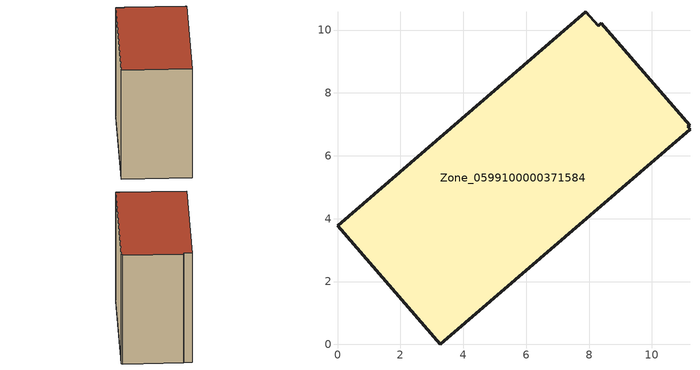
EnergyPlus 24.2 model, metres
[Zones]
Zone_0599100000371584
 floor ground (C_G): 3.27,0 0,3.77 7.89,10.59 8.29,10.14 8.38,10.22 11.2,6.97 11.15,6.92 11.21,6.85 z1.65
 wall outside (C_F): 8.38,10.22 8.29,10.14 7.89,10.59 0,3.77 3.27,0 11.21,6.85 11.15,6.92 11.2,6.97 8.38,10.22 z1.65:10.04
 roof outside (C_R): 11.2,6.97 8.38,10.22 8.29,10.14 7.89,10.59 0,3.77 3.27,0 11.21,6.85 11.15,6.92 z10.04
[BUILDING]
Pand.0599100000371584: North Axis=0; Terrain=City; Loads Convergence Tolerance Value=0.04; Temperature Convergence Tolerance Value=0.4; Solar Distribution=FullExterior; Maximum Number of Warmup Days=25; Minimum Number of Warmup Days=1
[Site:Location]
Rotterdam.The.Hague.AP_ZH_NLD Design_Conditions: Latitude=51.96; Longitude=4.45; Time Zone=1; Elevation=-4.5
[SITE:GROUNDTEMPERATURE:BUILDINGSURFACE]
18, 18, 18, 18, 18, 18, 18, 18, 18, 18, 18, 18
[MATERIAL] Thermal Absorptance=0.9; Solar Absorptance=0.7; Visible Absorptance=0.7
Name | Roughness | Thickness | Conductivity | Density | Specific Heat
G.TI.1992-2005 | MediumSmooth | 0.15 | 0.06 | 540 | 1210
F.TI.1992-2005 | Rough | 0.3 | 0.12 | 1920 | 840
R.TI.1992-2005 | MediumRough | 0.2 | 0.08 | 1500 | 1000
[CONSTRUCTION]
C_G: G.TI.1992-2005
C_F: F.TI.1992-2005
C_R: R.TI.1992-2005
[ZONE]
Zone_0599100000371584: Type=1; Multiplier=1; Ceiling Height=Autocalculate; Volume=Autocalculate; Floor Area=autocalculate; Part of Total Floor Area=Yes
[ZONEINFILTRATION:DESIGNFLOWRATE]
Infil_Zone_0599100000371584: Zone or ZoneList or Space or SpaceList=Zone_0599100000371584; Schedule=AlwaysOn; Design Flow Rate Calculation Method=Flow/Area; Flow Rate per Floor Area=0.0015; Constant Term Coefficient=1; Temperature Term Coefficient=0; Velocity Term Coefficient=0; Velocity Squared Term Coefficient=0
[HVACTEMPLATE:ZONE:IDEALLOADSAIRSYSTEM]
Zone_0599100000371584: Maximum Heating Supply Air Temperature=50; Minimum Cooling Supply Air Temperature=13; Maximum Heating Supply Air Humidity Ratio=0.0156; Minimum Cooling Supply Air Humidity Ratio=0.0077; Heating Limit=NoLimit; Cooling Limit=NoLimit; Dehumidification Control Type=ConstantSensibleHeatRatio; Cooling Sensible Heat Ratio=0.7; Dehumidification Setpoint=60; Humidification Control Type=None; Humidification Setpoint=30; Outdoor Air Method=None; Outdoor Air Flow Rate per Person=0.00944; Outdoor Air Flow Rate per Zone Floor Area=0; Outdoor Air Flow Rate per Zone=0; Demand Controlled Ventilation Type=None; Outdoor Air Economizer Type=NoEconomizer; Heat Recovery Type=None; Sensible Heat Recovery Effectiveness=0.7; Latent Heat Recovery Effectiveness=0.65
[ZONECONTROL:THERMOSTAT]
ThermostatControl_Zone_0599100000371584: Zone or ZoneList=Zone_0599100000371584; Control Type Schedule=DualSetpointControlType; Control 1=Thermostat_Zone_0599100000371584; Temperature Difference Between Cutout And Setpoint=0
[THERMOSTATSETPOINT:DUALSETPOINT]
Thermostat_Zone_0599100000371584: Heating Setpoint Temperature Schedule=HeatingSetpoint_Zone_0599100000371584; Cooling Setpoint Temperature Schedule=CoolingSetpoint_Zone_0599100000371584
[SCHEDULE:COMPACT]
HeatingSetpoint_Zone_0599100000371584: Through: 12/31, For: AllDays, Until: 24:00, 21
CoolingSetpoint_Zone_0599100000371584: Through: 12/31, For: AllDays, Until: 24:00, 24
DualSetpointControlType: Through: 12/31, For: AllDays, Until: 24:00, 4
AlwaysOn: Through: 12/31, For: AllDays, Until: 24:00, 1
